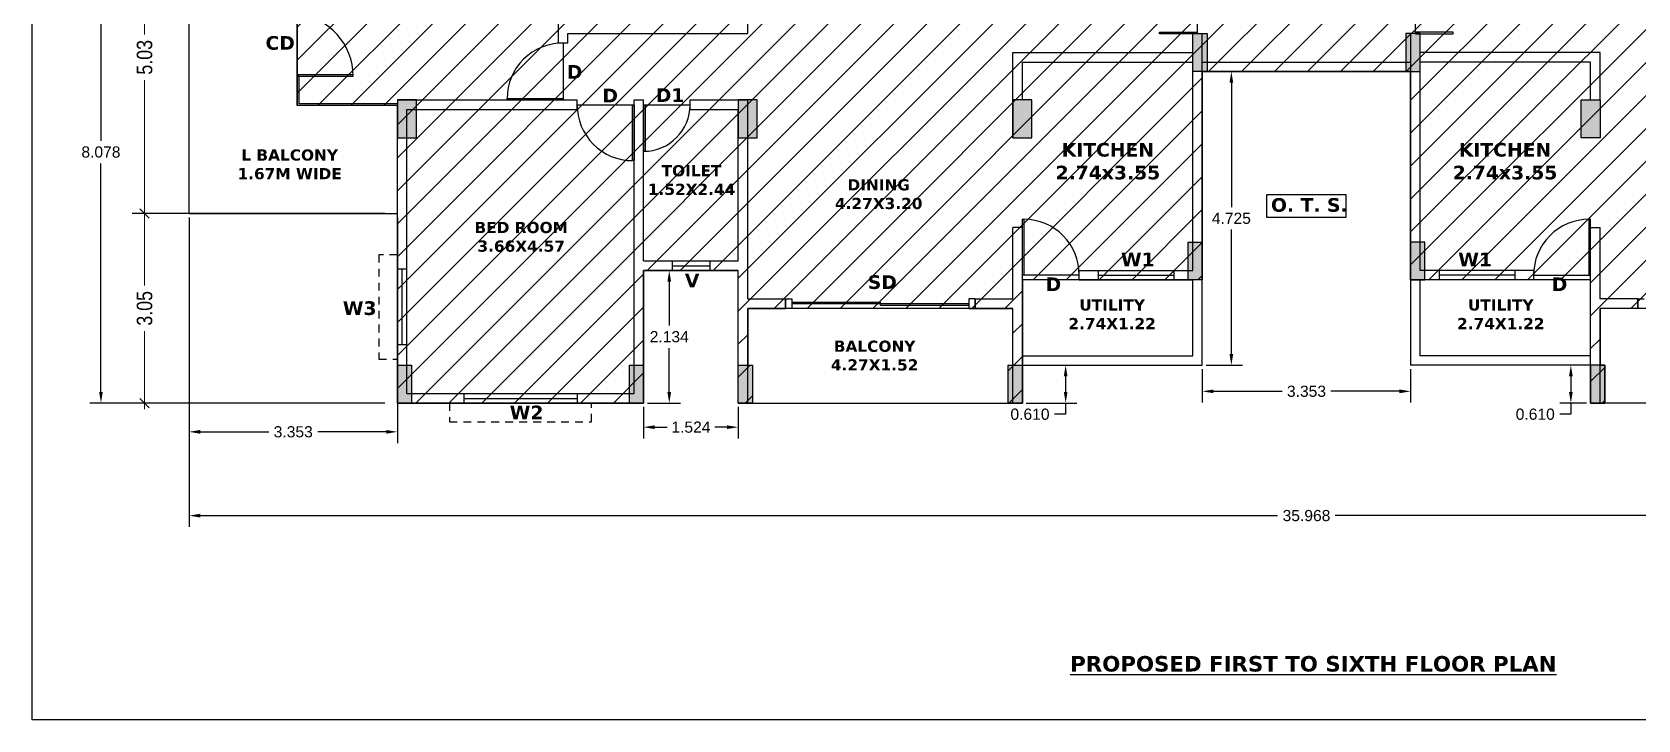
# Model space of a CAD drawing. Header units: metres. Extents: x 619 to 842, y 1450 to 1542.
# Drawn here: x 743.41 to 769.25, y 1478.99 to 1490.06 of the extents above; entities that cross this region are included whole.
import ezdxf

# ---------------------------------------------------------------- set-up
doc = ezdxf.new("R2010")
doc.units = ezdxf.units.M
doc.header["$LTSCALE"] = 0.5
doc.header["$MEASUREMENT"] = 0
doc.linetypes.add('DASHED2', pattern=[0.375, 0.25, -0.125])
for name, color, linetype in [('_Door', 114, 'Continuous'), ('_Floor', 153, 'Continuous'), ('CENTERLINE', 1, 'Continuous'), ('CURTAIN WALL', 4, 'Continuous'), ('EXTERIOR BOUNDRY', 6, 'Continuous'), ('TEXT', 7, 'Continuous'), ('wall', 7, 'Continuous'), ('WINDOW', 5, 'Continuous')]:
    doc.layers.add(name, color=color, linetype=linetype)
doc.styles.add('PreDCRDim2Font', font='ARIALN.TTF')
doc.styles.get("Standard").update_dxf_attribs({"font": 'arial.ttf'})
doc.dimstyles.new('PDCR-BLDG-EXT', dxfattribs={"dimtxt": 0.25, "dimasz": 0.15, "dimexe": 0.2, "dimexo": 0.2, "dimgap": 0.1, "dimtad": 0, "dimzin": 0, "dimdsep": 46, "dimtxsty": 'PreDCRDim2Font', "dimblk": 'OBLIQUE', "dimcen": -0.2, "dimdle": 0.1, "dimadec": 0, "dimazin": 0, "dimtfac": 1, "dimtix": 1, "dimtofl": 0, "dimtmove": 1, "dimatfit": 1, "dimfxl": 1, "dimtolj": 1, "dimtzin": 0, "dimlwd": 15, "dimarcsym": 0})
doc.dimstyles.get("Standard").update_dxf_attribs({"dimtxt": 0.18, "dimasz": 0.18, "dimexe": 0.18, "dimexo": 0.0625, "dimgap": 0.09, "dimtad": 0, "dimtih": 1, "dimtoh": 1, "dimdec": 3, "dimzin": 0, "dimdsep": 46, "dimtxsty": 'Standard', "dimcen": 0.09, "dimadec": 0, "dimazin": 0, "dimtfac": 1, "dimtdec": 3, "dimtofl": 0, "dimtmove": 0, "dimatfit": 3, "dimfxl": 1, "dimtolj": 1, "dimtzin": 0, "dimarcsym": 0})

# ---------------------------------------------------------------- blocks, each defined once
blk = doc.blocks.new('_Oblique')
at = {"color": 0, "linetype": 'ByBlock', "lineweight": -2}
blk.add_line((-0.5, -0.5), (0.5, 0.5), dxfattribs=at)
blk = doc.blocks.new('*D39')
at = {"color": 0, "lineweight": -2, "transparency": 16777216}
for p, q in [((749.084, 1487.136), (745.016, 1487.136)), ((749.084, 1484.088), (745.016, 1484.088))]:
    blk.add_line(p, q, dxfattribs=at)
at = {"color": 0, "lineweight": 15, "transparency": 16777216}
for p, q in [((745.216, 1487.236), (745.216, 1485.979)), ((745.216, 1483.988), (745.216, 1485.245))]:
    blk.add_line(p, q, dxfattribs=at)
at = {"layer": 'Defpoints', "color": 0, "transparency": 16777216}
for p in [(745.216, 1487.136), (749.284, 1487.136), (749.284, 1484.088)]:
    blk.add_point(p, dxfattribs=at)
at = {"color": 0, "lineweight": 15, "transparency": 16777216, "xscale": 0.1500000059604645, "yscale": 0.1500000059604645, "zscale": 0.1500000059604645}
for p, rotation in [((745.216, 1487.136), 90), ((745.216, 1484.088), 270)]:
    blk.add_blockref('_Oblique', p, dxfattribs=dict(at, rotation=rotation))
at = {"color": 0, "transparency": 16777216, "insert": (745.216, 1485.612), "char_height": 0.25, "attachment_point": 5, "rotation": 90, "style": 'PreDCRDim2Font'}
blk.add_mtext('\\A1;3.05', dxfattribs=at)
blk = doc.blocks.new('*D40')
at = {"color": 0, "lineweight": 15, "transparency": 16777216}
for p, q in [((745.216, 1492.266), (745.216, 1490.017)), ((745.216, 1487.036), (745.216, 1489.285))]:
    blk.add_line(p, q, dxfattribs=at)
at = {"color": 0, "lineweight": -2, "transparency": 16777216}
for p, q in [((745.731, 1492.166), (745.016, 1492.166)), ((745.731, 1487.136), (745.016, 1487.136))]:
    blk.add_line(p, q, dxfattribs=at)
at = {"layer": 'Defpoints', "color": 0, "transparency": 16777216}
for p in [(745.216, 1492.166), (745.931, 1492.166), (745.931, 1487.136)]:
    blk.add_point(p, dxfattribs=at)
at = {"color": 0, "lineweight": 15, "transparency": 16777216, "xscale": 0.1500000059604645, "yscale": 0.1500000059604645, "zscale": 0.1500000059604645}
for p, rotation in [((745.216, 1492.166), 90), ((745.216, 1487.136), 270)]:
    blk.add_blockref('_Oblique', p, dxfattribs=dict(at, rotation=rotation))
at = {"color": 0, "transparency": 16777216, "insert": (745.216, 1489.651), "char_height": 0.25, "attachment_point": 5, "rotation": 90, "style": 'PreDCRDim2Font'}
blk.add_mtext('\\A1;5.03', dxfattribs=at)
blk = doc.blocks.new('*D65')
at = {"color": 0, "lineweight": -2, "transparency": 16777216}
for p, q in [((745.931, 1487.074), (745.931, 1482.097)), ((781.9, 1487.074), (781.9, 1482.097)), ((746.111, 1482.277), (763.452, 1482.277)), ((781.72, 1482.277), (764.379, 1482.277))]:
    blk.add_line(p, q, dxfattribs=at)
at = {"color": 0, "transparency": 16777216}
for points in [[(746.111, 1482.307), (746.111, 1482.247), (745.931, 1482.277)], [(781.72, 1482.307), (781.72, 1482.247), (781.9, 1482.277)]]:
    blk.add_solid(points, dxfattribs=at)
at = {"layer": 'Defpoints', "color": 0, "transparency": 16777216}
for p in [(745.931, 1487.136), (781.9, 1487.136), (781.9, 1482.277)]:
    blk.add_point(p, dxfattribs=at)
at = {"color": 0, "transparency": 16777216, "insert": (763.916, 1482.277), "char_height": 0.18, "attachment_point": 5}
blk.add_mtext('\\A1;35.968', dxfattribs=at)
blk = doc.blocks.new('*D66')
at = {"color": 0, "lineweight": -2, "transparency": 16777216}
for p, q in [((745.869, 1492.166), (744.333, 1492.166)), ((744.513, 1491.986), (744.513, 1488.309)), ((744.513, 1484.268), (744.513, 1487.945)), ((745.869, 1484.088), (744.333, 1484.088))]:
    blk.add_line(p, q, dxfattribs=at)
at = {"color": 0, "transparency": 16777216}
for points in [[(744.483, 1491.986), (744.543, 1491.986), (744.513, 1492.166)], [(744.483, 1484.268), (744.543, 1484.268), (744.513, 1484.088)]]:
    blk.add_solid(points, dxfattribs=at)
at = {"layer": 'Defpoints', "color": 0, "transparency": 16777216}
for p in [(744.513, 1492.166), (745.931, 1492.166), (745.931, 1484.088)]:
    blk.add_point(p, dxfattribs=at)
at = {"color": 0, "transparency": 16777216, "insert": (744.513, 1488.127), "char_height": 0.18, "attachment_point": 5}
blk.add_mtext('\\A1;8.078', dxfattribs=at)
blk = doc.blocks.new('*D70')
at = {"color": 0, "lineweight": -2, "transparency": 16777216}
for p, q in [((762.239, 1484.635), (762.239, 1484.097)), ((765.592, 1484.635), (765.592, 1484.097)), ((762.419, 1484.277), (763.522, 1484.277)), ((765.412, 1484.277), (764.309, 1484.277))]:
    blk.add_line(p, q, dxfattribs=at)
at = {"color": 0, "transparency": 16777216}
for points in [[(762.419, 1484.307), (762.419, 1484.247), (762.239, 1484.277)], [(765.412, 1484.307), (765.412, 1484.247), (765.592, 1484.277)]]:
    blk.add_solid(points, dxfattribs=at)
at = {"layer": 'Defpoints', "color": 0, "transparency": 16777216}
for p in [(762.239, 1484.698), (765.592, 1484.698), (765.592, 1484.277)]:
    blk.add_point(p, dxfattribs=at)
at = {"color": 0, "transparency": 16777216, "insert": (763.916, 1484.277), "char_height": 0.18, "attachment_point": 5}
blk.add_mtext('\\A1;3.353', dxfattribs=at)
blk = doc.blocks.new('*D71')
at = {"color": 0, "lineweight": -2, "transparency": 16777216}
for p, q in [((762.302, 1489.422), (762.887, 1489.422)), ((762.707, 1489.242), (762.707, 1487.242)), ((762.707, 1484.878), (762.707, 1486.878)), ((762.302, 1484.698), (762.887, 1484.698))]:
    blk.add_line(p, q, dxfattribs=at)
at = {"color": 0, "transparency": 16777216}
for points in [[(762.677, 1489.242), (762.737, 1489.242), (762.707, 1489.422)], [(762.677, 1484.878), (762.737, 1484.878), (762.707, 1484.698)]]:
    blk.add_solid(points, dxfattribs=at)
at = {"layer": 'Defpoints', "color": 0, "transparency": 16777216}
for p in [(762.239, 1489.422), (762.707, 1489.422), (762.239, 1484.698)]:
    blk.add_point(p, dxfattribs=at)
at = {"color": 0, "transparency": 16777216, "insert": (762.707, 1487.06), "char_height": 0.18, "attachment_point": 5}
blk.add_mtext('\\A1;4.725', dxfattribs=at)
blk = doc.blocks.new('*D72')
at = {"color": 0, "lineweight": -2, "transparency": 16777216}
for p, q in [((753.247, 1484.026), (753.247, 1483.52)), ((754.771, 1484.026), (754.771, 1483.52)), ((753.427, 1483.7), (753.624, 1483.7)), ((754.591, 1483.7), (754.394, 1483.7))]:
    blk.add_line(p, q, dxfattribs=at)
at = {"color": 0, "transparency": 16777216}
for points in [[(753.427, 1483.73), (753.427, 1483.67), (753.247, 1483.7)], [(754.591, 1483.73), (754.591, 1483.67), (754.771, 1483.7)]]:
    blk.add_solid(points, dxfattribs=at)
at = {"layer": 'Defpoints', "color": 0, "transparency": 16777216}
for p in [(753.247, 1484.088), (754.771, 1484.088), (754.771, 1483.7)]:
    blk.add_point(p, dxfattribs=at)
at = {"color": 0, "transparency": 16777216, "insert": (754.009, 1483.7), "char_height": 0.18, "attachment_point": 5}
blk.add_mtext('\\A1;1.524', dxfattribs=at)
blk = doc.blocks.new('*D73')
at = {"color": 0, "lineweight": -2, "transparency": 16777216}
for p, q in [((753.31, 1486.222), (753.84, 1486.222)), ((753.66, 1486.042), (753.66, 1485.337)), ((753.66, 1484.268), (753.66, 1484.973)), ((753.31, 1484.088), (753.84, 1484.088))]:
    blk.add_line(p, q, dxfattribs=at)
at = {"color": 0, "transparency": 16777216}
for points in [[(753.63, 1486.042), (753.69, 1486.042), (753.66, 1486.222)], [(753.63, 1484.268), (753.69, 1484.268), (753.66, 1484.088)]]:
    blk.add_solid(points, dxfattribs=at)
at = {"layer": 'Defpoints', "color": 0, "transparency": 16777216}
for p in [(753.247, 1486.222), (753.66, 1486.222), (753.247, 1484.088)]:
    blk.add_point(p, dxfattribs=at)
at = {"color": 0, "transparency": 16777216, "insert": (753.66, 1485.155), "char_height": 0.18, "attachment_point": 5}
blk.add_mtext('\\A1;2.134', dxfattribs=at)
blk = doc.blocks.new('*D74')
at = {"color": 0, "lineweight": -2, "transparency": 16777216}
for p, q in [((759.406, 1484.698), (760.22, 1484.698)), ((760.04, 1484.518), (760.04, 1484.268)), ((759.406, 1484.088), (760.22, 1484.088)), ((760.04, 1484.088), (760.04, 1483.908)), ((760.04, 1483.908), (759.86, 1483.908))]:
    blk.add_line(p, q, dxfattribs=at)
at = {"color": 0, "transparency": 16777216}
for points in [[(760.01, 1484.518), (760.07, 1484.518), (760.04, 1484.698)], [(760.01, 1484.268), (760.07, 1484.268), (760.04, 1484.088)]]:
    blk.add_solid(points, dxfattribs=at)
at = {"layer": 'Defpoints', "color": 0, "transparency": 16777216}
for p in [(759.343, 1484.698), (759.343, 1484.088), (760.04, 1484.088)]:
    blk.add_point(p, dxfattribs=at)
at = {"color": 0, "transparency": 16777216, "insert": (759.466, 1483.908), "char_height": 0.18, "attachment_point": 5}
blk.add_mtext('\\A1;0.610', dxfattribs=at)
blk = doc.blocks.new('*D75')
at = {"color": 0, "lineweight": -2, "transparency": 16777216}
for p, q in [((768.425, 1484.698), (767.991, 1484.698)), ((768.171, 1484.518), (768.171, 1484.268)), ((768.425, 1484.088), (767.991, 1484.088)), ((768.171, 1484.088), (768.171, 1483.908)), ((768.171, 1483.908), (767.991, 1483.908))]:
    blk.add_line(p, q, dxfattribs=at)
at = {"color": 0, "transparency": 16777216}
for points in [[(768.141, 1484.518), (768.201, 1484.518), (768.171, 1484.698)], [(768.141, 1484.268), (768.201, 1484.268), (768.171, 1484.088)]]:
    blk.add_solid(points, dxfattribs=at)
at = {"layer": 'Defpoints', "color": 0, "transparency": 16777216}
for p in [(768.488, 1484.698), (768.171, 1484.088), (768.488, 1484.088)]:
    blk.add_point(p, dxfattribs=at)
at = {"color": 0, "transparency": 16777216, "insert": (767.598, 1483.908), "char_height": 0.18, "attachment_point": 5}
blk.add_mtext('\\A1;0.610', dxfattribs=at)
blk = doc.blocks.new('*D77')
at = {"color": 0, "lineweight": -2, "transparency": 16777216}
for p, q in [((745.931, 1487.074), (745.931, 1483.445)), ((749.284, 1487.074), (749.284, 1483.445)), ((746.111, 1483.625), (747.214, 1483.625)), ((749.104, 1483.625), (748.002, 1483.625))]:
    blk.add_line(p, q, dxfattribs=at)
at = {"color": 0, "transparency": 16777216}
for points in [[(746.111, 1483.655), (746.111, 1483.595), (745.931, 1483.625)], [(749.104, 1483.655), (749.104, 1483.595), (749.284, 1483.625)]]:
    blk.add_solid(points, dxfattribs=at)
at = {"layer": 'Defpoints', "color": 0, "transparency": 16777216}
for p in [(745.931, 1487.136), (749.284, 1487.136), (745.931, 1483.625)]:
    blk.add_point(p, dxfattribs=at)
at = {"color": 0, "transparency": 16777216, "insert": (747.608, 1483.625), "char_height": 0.18, "attachment_point": 5}
blk.add_mtext('\\A1;3.353', dxfattribs=at)

msp = doc.modelspace()

# ---------------------------------------------------------------- hatches: boundary and pattern name
at = {"layer": 'CENTERLINE'}
h = msp.add_hatch(color=256, dxfattribs=at)
h.dxf.hatch_style = 1
h.paths.add_polyline_path([(762.31527, 1490.03196), (762.08666, 1490.03196), (762.08666, 1489.42233), (762.31527, 1489.42233)])
h = msp.add_hatch(color=256, dxfattribs=at)
h.dxf.hatch_style = 1
h.paths.add_polyline_path([(765.51583, 1489.42233), (765.74444, 1489.42233), (765.74444, 1490.03196), (765.51583, 1490.03196)])
h = msp.add_hatch(color=256, dxfattribs=at)
h.dxf.hatch_style = 1
h.paths.add_polyline_path([(749.58926, 1488.96511), (749.28444, 1488.96511), (749.28444, 1488.35548), (749.58926, 1488.35548)])
h = msp.add_hatch(color=256, dxfattribs=at)
h.dxf.hatch_style = 1
h.paths.add_polyline_path([(755.07592, 1488.96511), (754.77111, 1488.96511), (754.77111, 1488.35548), (755.07592, 1488.35548)])
h = msp.add_hatch(color=256, dxfattribs=at)
h.dxf.hatch_style = 1
h.paths.add_polyline_path([(759.49574, 1488.96511), (759.19092, 1488.96511), (759.19092, 1488.35548), (759.49574, 1488.35548)])
h = msp.add_hatch(color=256, dxfattribs=at)
h.dxf.hatch_style = 1
h.paths.add_polyline_path([(768.33537, 1488.35548), (768.64018, 1488.35548), (768.64018, 1488.96511), (768.33537, 1488.96511)])
h = msp.add_hatch(color=256, dxfattribs=at)
h.dxf.hatch_style = 1
h.paths.add_polyline_path([(762.23907, 1486.679), (762.01046, 1486.679), (762.01046, 1486.06937), (762.23907, 1486.06937)])
h = msp.add_hatch(color=256, dxfattribs=at)
h.dxf.hatch_style = 1
h.paths.add_polyline_path([(765.59203, 1486.06937), (765.82065, 1486.06937), (765.82065, 1486.679), (765.59203, 1486.679)])
h = msp.add_hatch(color=256, dxfattribs=at)
h.dxf.hatch_style = 1
h.paths.add_polyline_path([(749.51305, 1484.6977), (749.28444, 1484.6977), (749.28444, 1484.08807), (749.51305, 1484.08807)])
h = msp.add_hatch(color=256, dxfattribs=at)
h.dxf.hatch_style = 1
h.paths.add_polyline_path([(753.24703, 1484.6977), (753.01842, 1484.6977), (753.01842, 1484.08807), (753.24703, 1484.08807)])
h = msp.add_hatch(color=256, dxfattribs=at)
h.dxf.hatch_style = 1
h.paths.add_polyline_path([(754.99972, 1484.6977), (754.77111, 1484.6977), (754.77111, 1484.08807), (754.99972, 1484.08807)])
h = msp.add_hatch(color=256, dxfattribs=at)
h.dxf.hatch_style = 1
h.paths.add_polyline_path([(759.34333, 1484.6977), (759.11472, 1484.6977), (759.11472, 1484.08807), (759.34333, 1484.08807)])
h = msp.add_hatch(color=256, dxfattribs=at)
h.dxf.hatch_style = 1
h.paths.add_polyline_path([(768.48777, 1484.08807), (768.71639, 1484.08807), (768.71639, 1484.6977), (768.48777, 1484.6977)])
at = {"layer": 'EXTERIOR BOUNDRY', "lineweight": -3}
h = msp.add_hatch(dxfattribs=at)
h.set_pattern_fill('ANSI31', color=1, scale=3)
h.paths.add_polyline_path([(749.28444, 1503.74863), (753.24703, 1503.74863), (753.24703, 1501.61492), (754.77111, 1501.61492), (754.77111, 1503.74863), (754.99972, 1503.74863), (754.99972, 1503.139), (754.92352, 1503.139), (754.92352, 1502.22455), (759.19092, 1502.22455), (759.19092, 1503.139), (759.11472, 1503.139), (759.11472, 1503.74863), (759.34333, 1503.74863), (759.34333, 1501.76254), (762.08666, 1501.76733), (762.08666, 1503.139), (765.74444, 1503.139), (765.74444, 1501.76733), (768.48777, 1501.76733), (768.48777, 1503.74863), (768.71639, 1503.74863), (768.71639, 1503.139), (768.64018, 1503.139), (768.64018, 1502.22455), (772.90759, 1502.22455), (772.90759, 1503.139), (772.83139, 1503.139), (772.83139, 1503.74863), (773.06, 1503.74863), (773.06, 1501.61492), (774.58407, 1501.61492), (774.58407, 1503.74863), (778.54666, 1503.74863), (778.54666, 1498.96029), (780.15944, 1498.96029), (780.15944, 1497.0427), (780.22315, 1497.0427), (780.22315, 1490.794), (780.15944, 1490.794), (780.15944, 1488.8764), (778.54666, 1488.8764), (778.54666, 1484.08807), (774.58407, 1484.08807), (774.58407, 1486.22177), (773.06, 1486.22177), (773.06, 1484.08807), (772.83139, 1484.08807), (772.83139, 1484.6977), (772.90759, 1484.6977), (772.90759, 1485.61214), (768.64018, 1485.61214), (768.64018, 1484.6977), (768.71639, 1484.6977), (768.71639, 1484.08807), (768.48777, 1484.08807), (768.48777, 1484.6977), (768.48777, 1486.07247), (765.59203, 1486.07247), (765.59203, 1489.42233), (762.23907, 1489.42233), (762.23907, 1486.06937), (759.34333, 1486.06937), (759.34333, 1484.08807), (759.11472, 1484.08807), (759.11472, 1484.6977), (759.19092, 1484.6977), (759.19092, 1485.61214), (754.92352, 1485.61214), (754.92352, 1484.6977), (754.99972, 1484.6977), (754.99972, 1484.08807), (754.77111, 1484.08807), (754.77111, 1486.22177), (753.24703, 1486.22177), (753.24703, 1484.08807), (753.01842, 1484.08807), (749.28444, 1484.08807), (749.28444, 1488.8764), (747.67166, 1488.8764), (747.67166, 1490.794), (747.60796, 1490.794), (747.60796, 1497.0427), (747.67166, 1497.0427), (747.67166, 1498.96029), (749.28444, 1498.96029)])
h.paths.add_polyline_path([(754.77111, 1495.97585), (752.02777, 1495.97585), (752.02777, 1491.86085), (754.77111, 1491.86085)], flags=16)
h.paths.add_polyline_path([(775.80333, 1495.97585), (773.06, 1495.97585), (773.06, 1491.86085), (775.80333, 1491.86085)], flags=16)

# ---------------------------------------------------------------- linework, layer by layer
msp.add_lwpolyline([(763.27958, 1487.44386), (764.55152, 1487.44386), (764.55152, 1487.07246), (763.27958, 1487.07246)], close=True)
at = {"linetype": 'DASHED2'}
for points in [[(749.28444, 1486.47452), (748.98444, 1486.47452), (748.98444, 1484.79526), (749.28444, 1484.79526)], [(750.12129, 1484.08807), (750.12129, 1483.78807), (752.41018, 1483.78807), (752.41018, 1484.08807)]]:
    msp.add_lwpolyline(points, dxfattribs=at)
at = {"layer": '_Door'}
for p, q in [((762.16287, 1490.03122), (762.16287, 1490.64122)), ((765.66824, 1490.03122), (765.66824, 1490.64122)), ((747.67166, 1490.3477), (747.67166, 1489.3477)), ((761.55287, 1490.03122), (761.55287, 1490.05622)), ((761.55287, 1490.05622), (762.16287, 1490.05622)), ((762.16287, 1490.03122), (761.55287, 1490.03122)), ((766.27824, 1490.05622), (765.66824, 1490.05622)), ((765.66824, 1490.03122), (766.27824, 1490.03122)), ((766.27824, 1490.03122), (766.27824, 1490.05622)), ((751.95157, 1489.87955), (751.95157, 1488.96511)), ((747.67166, 1489.3727), (748.57166, 1489.3727)), ((747.67166, 1489.3477), (748.57166, 1489.3477)), ((751.05157, 1488.96511), (751.05157, 1488.99011)), ((751.05157, 1488.99011), (751.95157, 1488.99011)), ((751.95157, 1488.96511), (751.05157, 1488.96511)), ((752.18018, 1488.8889), (753.09463, 1488.8889)), ((753.06963, 1487.9889), (753.06963, 1488.8889)), ((753.09463, 1488.8889), (753.09463, 1487.9889)), ((753.24703, 1488.8889), (753.24703, 1488.1389)), ((753.24703, 1488.8889), (753.99703, 1488.8889)), ((753.27203, 1488.8889), (753.27203, 1488.1389)), ((753.09463, 1487.9889), (753.06963, 1487.9889)), ((759.34333, 1486.14557), (759.34333, 1487.04557)), ((759.34333, 1487.04557), (759.36833, 1487.04557)), ((759.36833, 1487.04557), (759.36833, 1486.14557)), ((768.48777, 1487.04557), (768.46277, 1487.04557)), ((768.46277, 1487.04557), (768.46277, 1486.14557)), ((768.48777, 1486.14557), (768.48777, 1487.04557)), ((760.25777, 1486.14557), (759.34333, 1486.14557)), ((767.57333, 1486.14557), (768.48777, 1486.14557)), ((755.53315, 1485.76455), (755.63315, 1485.76455)), ((755.53315, 1485.61214), (755.53315, 1485.76455)), ((755.63315, 1485.61214), (755.53315, 1485.61214)), ((755.63315, 1485.76455), (755.63315, 1485.61214)), ((755.63315, 1485.71335), (757.05722, 1485.71335)), ((755.63315, 1485.68835), (758.48129, 1485.68835)), ((757.05722, 1485.66335), (757.05722, 1485.71335)), ((757.05722, 1485.66335), (758.48129, 1485.66335)), ((758.58129, 1485.76455), (758.48129, 1485.76455)), ((758.48129, 1485.76455), (758.48129, 1485.61214)), ((758.48129, 1485.61214), (758.58129, 1485.61214)), ((758.58129, 1485.61214), (758.58129, 1485.76455)), ((769.24981, 1485.76455), (769.34981, 1485.76455)), ((769.24981, 1485.61214), (769.24981, 1485.76455)), ((769.34981, 1485.61214), (769.24981, 1485.61214))]:
    msp.add_line(p, q, dxfattribs=at)
for centre, radius, start, end in [((747.56611, 1489.3477), 1.00556, 360, 83.974425), ((751.94108, 1488.99011), 0.88951, 89.324056, 180), ((753.06963, 1488.87841), 0.88951, 179.324056, 270), ((753.24703, 1488.8889), 0.75, 270, 0), ((759.36833, 1486.15606), 0.88951, 359.324056, 90), ((768.46277, 1486.15606), 0.88951, 90, 180.675944)]:
    msp.add_arc(centre, radius, start, end, dxfattribs=at)
at = {"layer": '_Floor'}
msp.add_lwpolyline([(743.40535, 1506.24391), (784.37787, 1506.24391), (784.37787, 1478.99098), (743.40535, 1478.99098)], close=True, dxfattribs=at)
at = {"layer": 'CENTERLINE'}
for points in [[(762.08666, 1490.03196), (762.31527, 1490.03196), (762.31527, 1489.42233), (762.08666, 1489.42233)], [(765.74444, 1490.03196), (765.51583, 1490.03196), (765.51583, 1489.42233), (765.74444, 1489.42233)], [(749.28444, 1488.35548), (749.58926, 1488.35548), (749.58926, 1488.96511), (749.28444, 1488.96511)], [(754.77111, 1488.35548), (755.07592, 1488.35548), (755.07592, 1488.96511), (754.77111, 1488.96511)], [(759.19092, 1488.35548), (759.49574, 1488.35548), (759.49574, 1488.96511), (759.19092, 1488.96511)], [(768.64018, 1488.35548), (768.33537, 1488.35548), (768.33537, 1488.96511), (768.64018, 1488.96511)], [(762.01046, 1486.679), (762.23907, 1486.679), (762.23907, 1486.06937), (762.01046, 1486.06937)], [(765.82065, 1486.679), (765.59203, 1486.679), (765.59203, 1486.06937), (765.82065, 1486.06937)], [(749.28444, 1484.6977), (749.51305, 1484.6977), (749.51305, 1484.08807), (749.28444, 1484.08807)], [(753.01842, 1484.6977), (753.24703, 1484.6977), (753.24703, 1484.08807), (753.01842, 1484.08807)], [(754.77111, 1484.6977), (754.99972, 1484.6977), (754.99972, 1484.08807), (754.77111, 1484.08807)], [(759.11472, 1484.6977), (759.34333, 1484.6977), (759.34333, 1484.08807), (759.11472, 1484.08807)], [(768.71639, 1484.6977), (768.48777, 1484.6977), (768.48777, 1484.08807), (768.71639, 1484.08807)]]:
    msp.add_lwpolyline(points, close=True, dxfattribs=at)
at = {"layer": 'CURTAIN WALL'}
for p, q in [((747.69666, 1489.3477), (747.67166, 1489.3477)), ((747.67166, 1489.3477), (747.67166, 1488.8764)), ((747.69666, 1489.3477), (747.69666, 1488.9014)), ((749.28444, 1488.9014), (747.69666, 1488.9014)), ((749.28444, 1488.8764), (747.67166, 1488.8764))]:
    msp.add_line(p, q, dxfattribs=at)
at = {"layer": 'EXTERIOR BOUNDRY', "lineweight": -3}
msp.add_lwpolyline([(772.90759, 1485.61214), (768.64018, 1485.61214), (768.64018, 1484.6977), (768.71639, 1484.6977), (768.71639, 1484.08807), (768.48777, 1484.08807), (768.48777, 1484.6977), (768.48777, 1486.07247), (765.59203, 1486.07247), (765.59203, 1489.42233), (762.23907, 1489.42233), (762.23907, 1486.06937), (759.34333, 1486.06937), (759.34333, 1484.08807), (759.11472, 1484.08807), (759.11472, 1484.6977), (759.19092, 1484.6977), (759.19092, 1485.61214), (754.92352, 1485.61214), (754.92352, 1484.6977), (754.99972, 1484.6977), (754.99972, 1484.08807), (754.77111, 1484.08807), (754.77111, 1486.22177), (753.24703, 1486.22177), (753.24703, 1484.08807), (753.01842, 1484.08807), (749.28444, 1484.08807), (749.28444, 1488.8764), (747.67166, 1488.8764), (747.67166, 1490.794)], dxfattribs=at)
at = {"layer": 'wall'}
for p, q in [((754.92352, 1490.03196), (754.92352, 1493.84214)), ((745.93148, 1487.13622), (745.93148, 1492.16566)), ((751.87537, 1490.03196), (751.87537, 1490.18437)), ((751.87537, 1489.87955), (751.87537, 1490.03196)), ((752.02777, 1490.03196), (754.92352, 1490.03196)), ((752.02777, 1489.87955), (752.02777, 1490.03196)), ((762.08666, 1489.72714), (762.08666, 1490.03196)), ((762.08666, 1490.03196), (762.23907, 1490.03196)), ((762.23907, 1484.6977), (762.23907, 1490.03196)), ((765.59203, 1490.03196), (765.59203, 1484.6977)), ((765.74444, 1490.03196), (765.59203, 1490.03196)), ((765.74444, 1489.72714), (765.74444, 1490.03196)), ((752.02777, 1489.87955), (751.87537, 1489.87955)), ((759.19092, 1489.72714), (762.08666, 1489.72714)), ((759.19092, 1489.44461), (759.19092, 1489.72714)), ((768.64018, 1489.72714), (765.74444, 1489.72714)), ((768.64018, 1488.96511), (768.64018, 1489.72714)), ((759.19092, 1488.35548), (759.19092, 1489.44461)), ((759.34333, 1489.57474), (762.08666, 1489.57474)), ((759.34333, 1488.96511), (759.34333, 1489.57474)), ((762.08666, 1486.22177), (762.08666, 1489.57474)), ((762.23907, 1489.57233), (765.59203, 1489.57233)), ((762.23907, 1489.42233), (765.59203, 1489.42233)), ((768.48777, 1489.57474), (765.74444, 1489.57474)), ((765.74444, 1486.22177), (765.74444, 1489.57474)), ((768.48777, 1488.96511), (768.48777, 1489.57474)), ((749.28444, 1488.96511), (752.18018, 1488.96511)), ((752.18018, 1488.8127), (752.18018, 1488.96511)), ((753.09463, 1488.96511), (753.24703, 1488.96511)), ((753.09463, 1484.24048), (753.09463, 1488.96511)), ((753.24703, 1486.37418), (753.24703, 1488.96511)), ((753.99703, 1488.96511), (754.92352, 1488.96511)), ((753.99703, 1488.8127), (753.99703, 1488.96511)), ((754.92352, 1485.76455), (754.92352, 1488.96511)), ((749.28444, 1484.08807), (749.28444, 1488.8127)), ((749.43685, 1488.8127), (752.18018, 1488.8127)), ((749.43685, 1484.24048), (749.43685, 1488.8127)), ((753.99703, 1488.8127), (754.77111, 1488.8127)), ((754.77111, 1486.37418), (754.77111, 1488.8127)), ((745.93148, 1487.13622), (749.28444, 1487.13622)), ((759.19092, 1485.76455), (759.19092, 1486.91271)), ((759.34333, 1486.91271), (759.19092, 1486.91271)), ((759.34333, 1484.6977), (759.34333, 1486.91271)), ((768.48777, 1484.85011), (768.48777, 1486.91271)), ((768.48777, 1486.91271), (768.64018, 1486.91271)), ((768.64018, 1485.76455), (768.64018, 1486.91271)), ((753.24703, 1486.37418), (754.77111, 1486.37418)), ((753.24703, 1486.22177), (754.77111, 1486.22177)), ((753.24703, 1484.08807), (753.24703, 1486.22177)), ((754.77111, 1484.08807), (754.77111, 1486.22177)), ((760.25777, 1486.22177), (762.08666, 1486.22177)), ((760.25777, 1486.06937), (760.25777, 1486.22177)), ((760.25777, 1486.06937), (762.08666, 1486.06937)), ((762.08666, 1484.85011), (762.08666, 1486.06937)), ((767.57333, 1486.22177), (765.74444, 1486.22177)), ((767.57333, 1486.06937), (765.74444, 1486.06937)), ((765.74444, 1484.85011), (765.74444, 1486.06937)), ((767.57333, 1486.06937), (767.57333, 1486.22177)), ((754.92352, 1485.76455), (755.53315, 1485.76455)), ((754.92352, 1485.61214), (755.53315, 1485.61214)), ((754.92352, 1484.08807), (754.92352, 1485.61214)), ((755.53315, 1485.76455), (755.53315, 1485.61214)), ((758.58129, 1485.76455), (759.19092, 1485.76455)), ((758.58129, 1485.76455), (758.58129, 1485.61214)), ((758.58129, 1485.76455), (758.58129, 1485.61214)), ((758.58129, 1485.61214), (759.19092, 1485.61214)), ((759.19092, 1484.08807), (759.19092, 1485.61214)), ((769.24981, 1485.76455), (768.64018, 1485.76455)), ((769.24981, 1485.61214), (768.64018, 1485.61214)), ((768.64018, 1484.08807), (768.64018, 1485.61214)), ((769.24981, 1485.76455), (769.24981, 1485.61214)), ((769.24981, 1485.76455), (769.24981, 1485.61214)), ((769.24981, 1485.76455), (769.24981, 1485.61214)), ((759.34333, 1484.85011), (762.08666, 1484.85011)), ((768.48777, 1484.85011), (765.74444, 1484.85011)), ((759.34333, 1484.6977), (762.23907, 1484.6977)), ((759.34333, 1484.08807), (759.34333, 1484.6977)), ((768.48777, 1484.6977), (765.59203, 1484.6977)), ((768.48777, 1484.08807), (768.48777, 1484.6977)), ((749.28444, 1484.08807), (753.24703, 1484.08807)), ((749.43685, 1484.24048), (753.09463, 1484.24048)), ((754.77111, 1484.08807), (759.34333, 1484.08807)), ((773.06, 1484.08807), (768.48777, 1484.08807))]:
    msp.add_line(p, q, dxfattribs=at)
at = {"layer": 'WINDOW'}
for p, q in [((753.70426, 1486.37418), (753.70426, 1486.22177)), ((754.31389, 1486.37418), (754.31389, 1486.22177)), ((749.43685, 1486.24452), (749.28444, 1486.24452)), ((749.36065, 1485.02526), (749.36065, 1486.24452)), ((753.70426, 1486.29798), (754.31389, 1486.29798)), ((760.56259, 1486.22177), (760.56259, 1486.06937)), ((760.56259, 1486.14557), (761.78185, 1486.14557)), ((761.78185, 1486.22177), (761.78185, 1486.06937)), ((766.04926, 1486.22177), (766.04926, 1486.06937)), ((767.26852, 1486.14557), (766.04926, 1486.14557)), ((767.26852, 1486.22177), (767.26852, 1486.06937)), ((749.43685, 1485.02526), (749.28444, 1485.02526)), ((750.35129, 1484.24048), (750.35129, 1484.08807)), ((750.35129, 1484.16427), (752.18018, 1484.16427)), ((752.18018, 1484.24048), (752.18018, 1484.08807))]:
    msp.add_line(p, q, dxfattribs=at)

# ---------------------------------------------------------------- texts
at = {"layer": 'TEXT'}
for s, insert, char_height, width, attachment_point in [('{\\fVerdana|b1|i0|c0|p34;CD}', (747.16185, 1489.9926), 0.22, 0.1049532, 1), ('{\\fVerdana|b1|i0|c0|p34;D}', (752.01121, 1489.52666), 0.22, 0.1049532, 1), ('{\\fVerdana|b1|i0|c0|p34;D}', (752.58392, 1489.14615), 0.22, 0.1049532, 1), ('{\\fVerdana|b1|i0|c0|p34;D1}', (753.44342, 1489.15275), 0.22, 0.1049532, 1), ('\\pxqc;{\\fVerdana|b1|i0|c0|p34;L BALCONY\\P1.67M WIDE}', (746.65015, 1488.16917), 0.18, 1.8005489, 1), ('\\pxqc;{\\fVerdana|b1|i0|c0|p34;KITCHEN\\P2.74x3.55}', (759.70059, 1488.27356), 0.22, 2.0382149, 1), ('\\pxqc;{\\fVerdana|b1|i0|c0|p34;KITCHEN\\P2.74x3.55}', (768.13051, 1488.27356), 0.22, 2.0382149, 3), ('\\pxqc;{\\fVerdana|b1|i0|c0|p34;TOILET\\P1.52X2.44}', (753.11887, 1487.91649), 0.18, 1.8005489, 1), ('\\pxqc;{\\fVerdana|b1|i0|c0|p34;DINING\\P4.27X3.20}', (756.13049, 1487.68968), 0.18, 1.8005489, 1), ('{\\fVerdana|b1|i0|c0|p34;O. T. S.}', (763.3449, 1487.38591), 0.22, 1.1753445, 1), ('\\pxqc;{\\fVerdana|b1|i0|c0|p34;BED ROOM\\P3.66X4.57}', (750.3769, 1487.00334), 0.18, 1.8005489, 1), ('{\\fVerdana|b1|i0|c0|p34;W1}', (760.92961, 1486.50894), 0.22, 0.1049532, 1), ('{\\fVerdana|b1|i0|c0|p34;W1}', (766.9015, 1486.50894), 0.22, 0.1049532, 3), ('{\\fVerdana|b1|i0|c0|p34;V}', (753.9113, 1486.16843), 0.22, 0.1049532, 1), ('{\\fVerdana|b1|i0|c0|p34;SD}', (756.85519, 1486.14418), 0.22, 0.1049532, 1), ('{\\fVerdana|b1|i0|c0|p34;D}', (759.71736, 1486.10973), 0.22, 0.1049532, 1), ('{\\fVerdana|b1|i0|c0|p34;D}', (768.11375, 1486.10973), 0.22, 0.1049532, 3), ('{\\fVerdana|b1|i0|c0|p34;W3}', (748.40587, 1485.72532), 0.22, 0.1049532, 1), ('\\pxqc;{\\fVerdana|b1|i0|c0|p34;UTILITY\\P2.74X1.22}', (759.88752, 1485.75672), 0.18, 1.8005489, 1), ('\\pxqc;{\\fVerdana|b1|i0|c0|p34;UTILITY\\P2.74X1.22}', (767.94358, 1485.75672), 0.18, 1.8005489, 3), ('\\pxqc;{\\fVerdana|b1|i0|c0|p34;BALCONY\\P4.27X1.52}', (756.06452, 1485.09269), 0.18, 1.8005489, 1), ('{\\fVerdana|b1|i0|c0|p34;W2}', (751.09221, 1484.04729), 0.22, 0.1049532, 1), ('{\\fVerdana|b1|i0|c0|p34;\\LPROPOSED FIRST TO SIXTH FLOOR PLAN }', (760.11273, 1480.01835), 0.25, 7.9681427, 1)]:
    msp.add_mtext(s, dxfattribs=dict(at, insert=insert, char_height=char_height, width=width, attachment_point=attachment_point))

# ---------------------------------------------------------------- dimensions: what is measured, and where the dimension line sits
for p1, p2, distance, dimstyle, picture, middle in [((745.93148, 1487.13622), (745.93148, 1492.16566), 0.71532, 'PDCR-BLDG-EXT', '*D40', (745.21616, 1489.65094)), ((745.93148, 1484.08807), (745.93148, 1492.16566), 1.41887, 'Standard', '*D66', (744.51261, 1488.12687)), ((762.23907, 1484.6977), (762.23907, 1489.42233), -0.46813, 'Standard', '*D71', (762.7072, 1487.06002)), ((749.28444, 1484.08807), (749.28444, 1487.13622), 4.06828, 'PDCR-BLDG-EXT', '*D39', (745.21616, 1485.61214)), ((745.93148, 1487.13622), (781.89963, 1487.13622), -4.85879, 'Standard', '*D65', (763.91555, 1482.27743)), ((749.28444, 1487.13622), (745.93148, 1487.13622), 3.51095, 'Standard', '*D77', (747.60796, 1483.62527)), ((753.24703, 1484.08807), (753.24703, 1486.22177), -0.41322, 'Standard', '*D73', (753.66026, 1485.15492)), ((759.34333, 1484.6977), (759.34333, 1484.08807), 0.69651, 'Standard', '*D74', (759.46644, 1483.90807)), ((762.23907, 1484.6977), (765.59203, 1484.6977), -0.42056, 'Standard', '*D70', (763.91555, 1484.27714)), ((768.48777, 1484.6977), (768.48777, 1484.08807), -0.31628, 'Standard', '*D75', (767.5981, 1483.90807)), ((753.24703, 1484.08807), (754.77111, 1484.08807), -0.38771, 'Standard', '*D72', (754.00907, 1483.70036))]:
    dim = msp.add_aligned_dim(p1=p1, p2=p2, distance=distance, dimstyle=dimstyle)
    dim.commit()
    dim.dimension.update_dxf_attribs({"geometry": picture, "text_midpoint": middle})

doc.saveas('drawing.dxf')
